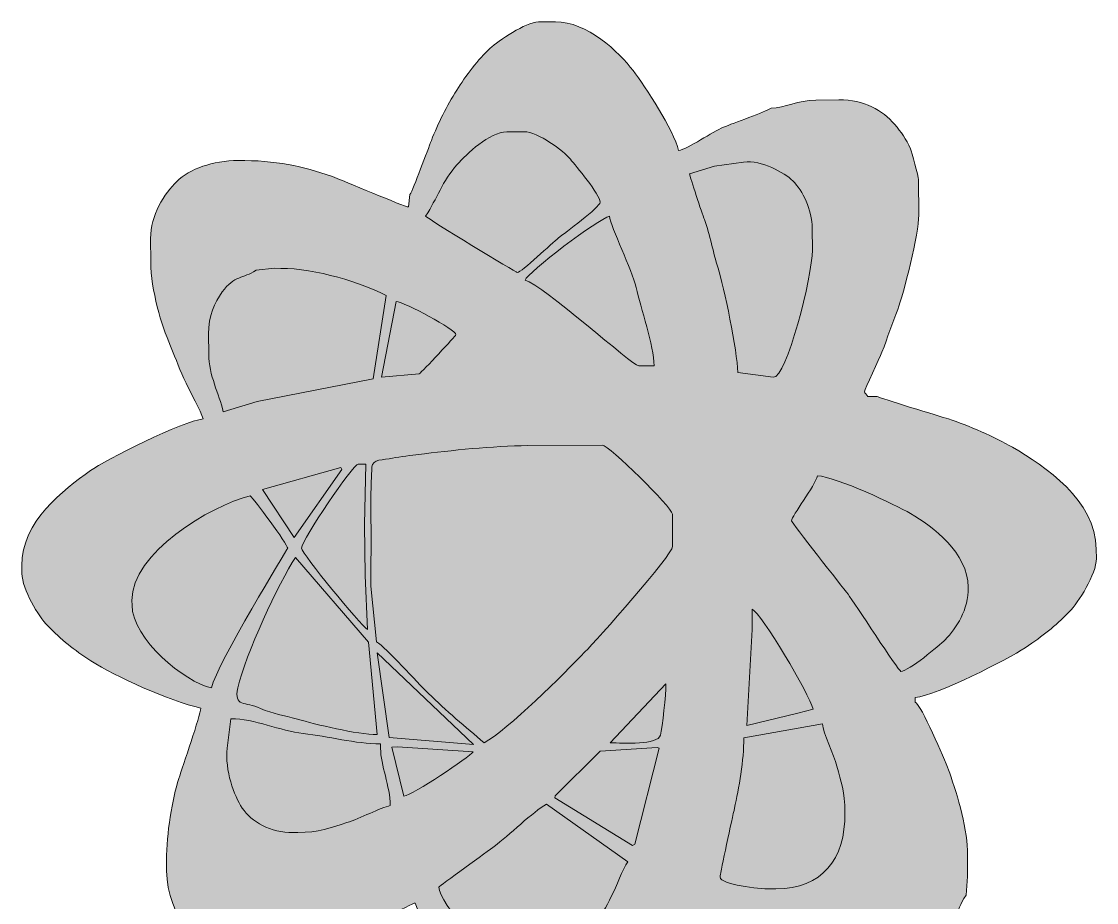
# Model space of a CAD drawing. Header units: inches. Extents: x -95 to 257, y 22 to 319.
# Drawn here: x 48.13 to 64.14, y 124.17 to 137.29 of the extents above; entities that cross this region are included whole.
import ezdxf

# ---------------------------------------------------------------- set-up
doc = ezdxf.new("R2010")
doc.units = ezdxf.units.IN
doc.header["$MEASUREMENT"] = 0
doc.layers.add('engrave', color=7, linetype='Continuous')

# ---------------------------------------------------------------- blocks, each defined once
blk = doc.blocks.new('block 12')
at = {"layer": 'engrave', "true_color": 0xffffff}
h = blk.add_hatch(color=7, dxfattribs=at)
edge = h.paths.add_edge_path()
edge.add_spline(control_points=[(53.914, 134.715), (53.914, 134.715), (53.893, 134.531), (53.893, 134.531), (53.829, 134.532), (52.919, 134.927), (52.745, 134.989), (52.329, 135.136), (51.905, 135.228), (51.354, 135.223), (50.976, 135.22), (50.633, 135.099), (50.44, 134.912), (50.258, 134.734), (50.048, 134.407), (50.051, 134.061), (50.051, 134.061), (50.053, 133.716), (50.053, 133.716), (50.057, 133.279), (50.212, 132.778), (50.347, 132.459), (50.438, 132.246), (50.486, 132.105), (50.579, 131.905), (50.636, 131.782), (50.805, 131.489), (50.833, 131.374), (50.545, 131.347), (49.368, 130.761), (49.154, 130.604), (48.752, 130.31), (48.128, 129.854), (48.134, 129.186), (48.134, 129.186), (48.135, 129.071), (48.135, 129.071), (48.137, 128.836), (48.387, 128.428), (48.515, 128.296), (48.725, 128.08), (48.905, 127.937), (49.163, 127.771), (49.523, 127.54), (50.334, 127.171), (50.8, 127.067), (50.791, 126.955), (50.531, 126.201), (50.472, 126.019), (50.374, 125.719), (50.286, 125.192), (50.289, 124.805), (50.289, 124.805), (50.29, 124.644), (50.29, 124.644), (50.296, 123.974), (50.79, 123.336), (51.453, 123.341), (51.453, 123.341), (51.913, 123.345), (51.913, 123.345), (52.219, 123.348), (52.789, 123.584), (53.027, 123.689), (53.182, 123.757), (53.958, 124.165), (53.991, 124.164), (53.991, 124.164), (54.034, 124.049), (54.034, 124.049), (54.034, 124.049), (54.114, 123.792), (54.114, 123.792), (54.114, 123.792), (54.143, 123.801), (54.143, 123.801), (54.146, 123.526), (54.71, 122.489), (54.856, 122.273), (55.077, 121.948), (55.627, 121.303), (56.121, 121.307), (56.121, 121.307), (56.329, 121.309), (56.329, 121.309), (57.356, 121.318), (58.199, 123.163), (58.401, 124.067), (58.636, 124.014), (59.099, 123.731), (59.404, 123.647), (59.681, 123.57), (60.24, 123.369), (60.549, 123.371), (60.549, 123.371), (60.986, 123.374), (60.986, 123.374), (61.3, 123.377), (61.614, 123.493), (61.784, 123.64), (62.099, 123.913), (62.014, 124.002), (62.197, 124.283), (62.197, 124.283), (62.22, 124.559), (62.22, 124.559), (62.22, 124.559), (62.217, 124.951), (62.217, 124.951), (62.214, 125.304), (62.035, 125.884), (61.934, 126.15), (61.876, 126.303), (61.528, 127.12), (61.439, 127.155), (61.439, 127.155), (61.438, 127.224), (61.438, 127.224), (61.761, 127.254), (62.827, 127.797), (63.076, 127.966), (63.352, 128.153), (63.509, 128.27), (63.736, 128.504), (63.866, 128.637), (64.14, 129.063), (64.138, 129.297), (64.138, 129.297), (64.137, 129.434), (64.137, 129.434), (64.131, 130.164), (63.374, 130.673), (62.888, 130.952), (62.633, 131.099), (62.227, 131.282), (61.933, 131.374), (61.817, 131.409), (60.905, 131.687), (60.871, 131.71), (60.871, 131.71), (60.733, 131.709), (60.733, 131.709), (60.72, 131.728), (60.686, 131.766), (60.686, 131.778), (60.686, 131.818), (60.908, 132.278), (60.944, 132.37), (61.028, 132.583), (61.099, 132.801), (61.179, 133.006), (61.263, 133.22), (61.495, 134.145), (61.493, 134.41), (61.493, 134.41), (61.489, 134.939), (61.489, 134.939), (61.488, 134.984), (61.389, 135.358), (61.37, 135.399), (61.302, 135.544), (61.233, 135.645), (61.132, 135.762), (60.953, 135.968), (60.68, 136.13), (60.304, 136.127), (60.304, 136.127), (59.959, 136.124), (59.959, 136.124), (59.691, 136.122), (59.499, 136.005), (59.292, 136.004), (59.208, 135.947), (58.725, 135.779), (58.584, 135.718), (58.424, 135.649), (58.057, 135.404), (57.916, 135.37), (57.84, 135.684), (57.418, 136.322), (57.238, 136.562), (57.032, 136.838), (56.549, 137.294), (56.08, 137.289), (56.08, 137.289), (55.827, 137.287), (55.827, 137.287), (55.638, 137.286), (55.228, 137.004), (55.11, 136.896), (54.933, 136.733), (54.741, 136.479), (54.61, 136.269), (54.466, 136.038), (54.333, 135.781), (54.233, 135.52), (54.183, 135.391), (53.963, 134.789), (53.914, 134.715)], knot_values=[0, 0, 0, 0, 1, 1, 1, 2, 2, 2, 3, 3, 3, 4, 4, 4, 5, 5, 5, 6, 6, 6, 7, 7, 7, 8, 8, 8, 9, 9, 9, 10, 10, 10, 11, 11, 11, 12, 12, 12, 13, 13, 13, 14, 14, 14, 15, 15, 15, 16, 16, 16, 17, 17, 17, 18, 18, 18, 19, 19, 19, 20, 20, 20, 21, 21, 21, 22, 22, 22, 23, 23, 23, 24, 24, 24, 25, 25, 25, 26, 26, 26, 27, 27, 27, 28, 28, 28, 29, 29, 29, 30, 30, 30, 31, 31, 31, 32, 32, 32, 33, 33, 33, 34, 34, 34, 35, 35, 35, 36, 36, 36, 37, 37, 37, 38, 38, 38, 39, 39, 39, 40, 40, 40, 41, 41, 41, 42, 42, 42, 43, 43, 43, 44, 44, 44, 45, 45, 45, 46, 46, 46, 47, 47, 47, 48, 48, 48, 49, 49, 49, 50, 50, 50, 51, 51, 51, 52, 52, 52, 53, 53, 53, 54, 54, 54, 55, 55, 55, 56, 56, 56, 57, 57, 57, 58, 58, 58, 59, 59, 59, 60, 60, 60, 61, 61, 61, 62, 62, 62, 63, 63, 63, 64, 64, 64, 65, 65, 65, 66, 66, 66, 66], degree=3, periodic=1)
h = blk.add_hatch(color=7, dxfattribs=at)
edge = h.paths.add_edge_path()
edge.add_spline(control_points=[(54.147, 134.395), (54.177, 134.354), (55.499, 133.554), (55.513, 133.554), (55.572, 133.554), (56.04, 134.001), (56.126, 134.07), (56.211, 134.138), (56.748, 134.532), (56.748, 134.601), (56.747, 134.713), (56.378, 135.15), (56.305, 135.241), (56.204, 135.367), (55.822, 135.652), (55.611, 135.651), (55.611, 135.651), (55.357, 135.648), (55.357, 135.648), (55.1, 135.647), (54.754, 135.318), (54.618, 135.165), (54.393, 134.912), (54.32, 134.658), (54.147, 134.395)], knot_values=[0, 0, 0, 0, 1, 1, 1, 2, 2, 2, 3, 3, 3, 4, 4, 4, 5, 5, 5, 6, 6, 6, 7, 7, 7, 8, 8, 8, 8], degree=3, periodic=1)
h = blk.add_hatch(color=7, dxfattribs=at)
edge = h.paths.add_edge_path()
edge.add_spline(control_points=[(58.448, 135.139), (58.448, 135.139), (58.08, 135.026), (58.08, 135.026), (58.085, 134.972), (58.264, 134.439), (58.3, 134.344), (58.385, 134.112), (58.43, 133.852), (58.503, 133.622), (58.589, 133.351), (58.792, 132.378), (58.796, 132.068), (58.796, 132.068), (59.326, 131.996), (59.326, 131.996), (59.517, 131.969), (59.912, 133.507), (59.908, 133.89), (59.908, 133.89), (59.906, 134.212), (59.906, 134.212), (59.903, 134.493), (59.763, 134.775), (59.618, 134.918), (59.489, 135.045), (59.153, 135.232), (58.884, 135.2), (58.884, 135.2), (58.448, 135.139), (58.448, 135.139)], knot_values=[0, 0, 0, 0, 1, 1, 1, 2, 2, 2, 3, 3, 3, 4, 4, 4, 5, 5, 5, 6, 6, 6, 7, 7, 7, 8, 8, 8, 9, 9, 9, 10, 10, 10, 10], degree=3, periodic=1)
h = blk.add_hatch(color=7, dxfattribs=at)
edge = h.paths.add_edge_path()
edge.add_spline(control_points=[(55.629, 133.44), (55.899, 133.37), (57.232, 132.164), (57.321, 132.164), (57.321, 132.164), (57.551, 132.166), (57.551, 132.166), (57.549, 132.458), (57.35, 133.036), (57.283, 133.333), (57.224, 133.594), (56.903, 134.229), (56.887, 134.394), (56.724, 134.355), (55.658, 133.555), (55.629, 133.44)], knot_values=[0, 0, 0, 0, 1, 1, 1, 2, 2, 2, 3, 3, 3, 4, 4, 4, 5, 5, 5, 5], degree=3, periodic=1)
h = blk.add_hatch(color=7, dxfattribs=at)
edge = h.paths.add_edge_path()
edge.add_spline(control_points=[(51.621, 133.588), (51.427, 133.459), (51.299, 133.516), (51.116, 133.265), (51.004, 133.109), (50.912, 132.906), (50.915, 132.64), (50.915, 132.64), (50.917, 132.341), (50.917, 132.341), (50.92, 132.02), (51.069, 131.749), (51.134, 131.481), (51.134, 131.481), (51.637, 131.633), (51.637, 131.633), (51.637, 131.633), (53.364, 131.973), (53.364, 131.973), (53.364, 131.973), (53.558, 133.215), (53.558, 133.215), (53.215, 133.393), (52.509, 133.621), (51.989, 133.617), (51.989, 133.617), (51.896, 133.622), (51.896, 133.622), (51.896, 133.622), (51.621, 133.588), (51.621, 133.588)], knot_values=[0, 0, 0, 0, 1, 1, 1, 2, 2, 2, 3, 3, 3, 4, 4, 4, 5, 5, 5, 6, 6, 6, 7, 7, 7, 8, 8, 8, 9, 9, 9, 10, 10, 10, 10], degree=3, periodic=1)
h = blk.add_hatch(color=7, dxfattribs=at)
edge = h.paths.add_edge_path()
edge.add_spline(control_points=[(53.488, 131.996), (53.488, 131.996), (54.051, 132.045), (54.051, 132.045), (54.097, 132.076), (54.599, 132.619), (54.599, 132.625), (54.599, 132.708), (53.832, 133.114), (53.709, 133.122), (53.709, 133.122), (53.488, 131.996), (53.488, 131.996)], knot_values=[0, 0, 0, 0, 1, 1, 1, 2, 2, 2, 3, 3, 3, 4, 4, 4, 4], degree=3, periodic=1)
h = blk.add_hatch(color=7, dxfattribs=at)
edge = h.paths.add_edge_path()
edge.add_spline(control_points=[(53.334, 129.782), (53.334, 129.782), (53.333, 128.883), (53.333, 128.883), (53.333, 128.883), (53.417, 128.056), (53.417, 128.056), (53.559, 127.962), (54.022, 127.449), (54.189, 127.285), (54.445, 127.033), (54.748, 126.781), (55.018, 126.549), (55.375, 126.741), (56.206, 127.582), (56.521, 127.903), (56.682, 128.066), (57.828, 129.35), (57.826, 129.474), (57.826, 129.474), (57.822, 129.958), (57.822, 129.958), (57.822, 130.053), (56.874, 130.986), (56.778, 130.985), (56.778, 130.985), (55.672, 130.976), (55.672, 130.976), (55.14, 130.972), (54.528, 130.905), (54.04, 130.845), (53.944, 130.833), (53.768, 130.812), (53.656, 130.789), (53.518, 130.762), (53.355, 130.778), (53.347, 130.659), (53.329, 130.374), (53.331, 130.076), (53.334, 129.782)], knot_values=[0, 0, 0, 0, 1, 1, 1, 2, 2, 2, 3, 3, 3, 4, 4, 4, 5, 5, 5, 6, 6, 6, 7, 7, 7, 8, 8, 8, 9, 9, 9, 10, 10, 10, 11, 11, 11, 12, 12, 12, 13, 13, 13, 13], degree=3, periodic=1)
h = blk.add_hatch(color=7, dxfattribs=at)
edge = h.paths.add_edge_path()
edge.add_spline(control_points=[(52.3, 129.451), (52.301, 129.366), (53.176, 128.305), (53.282, 128.239), (53.282, 128.239), (53.247, 129.044), (53.247, 129.044), (53.247, 129.044), (53.236, 129.804), (53.236, 129.804), (53.236, 129.804), (53.257, 130.702), (53.257, 130.702), (53.257, 130.702), (53.142, 130.701), (53.142, 130.701), (53.071, 130.701), (52.299, 129.577), (52.3, 129.451)], knot_values=[0, 0, 0, 0, 1, 1, 1, 2, 2, 2, 3, 3, 3, 4, 4, 4, 5, 5, 5, 6, 6, 6, 6], degree=3, periodic=1)
for points in [[(51.716, 130.325), (52.189, 129.607), (52.9, 130.622), (52.883, 130.65)], [(53.605, 126.628), (54.858, 126.526), (53.425, 127.892)], [(56.747, 126.427), (56.078, 125.759), (56.072, 125.732), (57.227, 125.023), (57.261, 125.043), (57.626, 126.471), (57.598, 126.48)]]:
    blk.add_hatch(color=7, dxfattribs=at).paths.add_polyline_path(points)
h = blk.add_hatch(color=7, dxfattribs=at)
edge = h.paths.add_edge_path()
edge.add_spline(control_points=[(59.597, 129.857), (59.597, 129.831), (60.352, 128.876), (60.439, 128.763), (60.526, 128.65), (61.192, 127.614), (61.227, 127.614), (61.339, 127.615), (61.801, 127.999), (61.886, 128.086), (62.055, 128.258), (62.233, 128.533), (62.23, 128.866), (62.226, 129.38), (61.706, 129.77), (61.37, 129.965), (61.136, 130.1), (60.284, 130.505), (59.983, 130.528), (59.948, 130.376), (59.596, 129.925), (59.597, 129.857)], knot_values=[0, 0, 0, 0, 1, 1, 1, 2, 2, 2, 3, 3, 3, 4, 4, 4, 5, 5, 5, 6, 6, 6, 7, 7, 7, 7], degree=3, periodic=1)
h = blk.add_hatch(color=7, dxfattribs=at)
edge = h.paths.add_edge_path()
edge.add_spline(control_points=[(49.773, 128.67), (49.773, 128.67), (49.774, 128.601), (49.774, 128.601), (49.778, 128.091), (50.557, 127.457), (50.958, 127.367), (51.043, 127.744), (52.093, 129.437), (52.093, 129.449), (52.092, 129.501), (51.587, 130.192), (51.533, 130.228), (50.941, 130.084), (49.767, 129.371), (49.773, 128.67)], knot_values=[0, 0, 0, 0, 1, 1, 1, 2, 2, 2, 3, 3, 3, 4, 4, 4, 5, 5, 5, 5], degree=3, periodic=1)
h = blk.add_hatch(color=7, dxfattribs=at)
edge = h.paths.add_edge_path()
edge.add_spline(control_points=[(53.428, 126.674), (53.428, 126.674), (53.296, 128.049), (53.296, 128.049), (53.296, 128.049), (52.209, 129.312), (52.209, 129.312), (51.965, 128.942), (51.459, 127.853), (51.351, 127.369), (51.286, 127.078), (51.459, 127.167), (51.687, 127.063), (51.882, 126.975), (52.024, 126.966), (52.238, 126.903), (52.503, 126.825), (53.122, 126.672), (53.428, 126.674)], knot_values=[0, 0, 0, 0, 1, 1, 1, 2, 2, 2, 3, 3, 3, 4, 4, 4, 5, 5, 5, 6, 6, 6, 6], degree=3, periodic=1)
h = blk.add_hatch(color=7, dxfattribs=at)
edge = h.paths.add_edge_path()
edge.add_spline(control_points=[(59.011, 128.24), (59.011, 128.24), (58.932, 126.808), (58.932, 126.808), (58.932, 126.808), (59.692, 126.992), (59.692, 126.992), (59.692, 126.992), (59.919, 127.051), (59.919, 127.051), (59.866, 127.272), (59.145, 128.492), (59.009, 128.54), (59.009, 128.54), (59.011, 128.24), (59.011, 128.24)], knot_values=[0, 0, 0, 0, 1, 1, 1, 2, 2, 2, 3, 3, 3, 4, 4, 4, 5, 5, 5, 5], degree=3, periodic=1)
h = blk.add_hatch(color=7, dxfattribs=at)
edge = h.paths.add_edge_path()
edge.add_spline(control_points=[(56.897, 126.551), (57.095, 126.543), (57.606, 126.519), (57.644, 126.662), (57.674, 126.78), (57.73, 127.276), (57.723, 127.428), (57.723, 127.428), (56.897, 126.551), (56.897, 126.551)], knot_values=[0, 0, 0, 0, 1, 1, 1, 2, 2, 2, 3, 3, 3, 3], degree=3, periodic=1)
h = blk.add_hatch(color=7, dxfattribs=at)
edge = h.paths.add_edge_path()
edge.add_spline(control_points=[(51.193, 126.472), (51.155, 126.137), (51.293, 125.761), (51.415, 125.579), (51.555, 125.372), (51.831, 125.21), (52.174, 125.213), (52.174, 125.213), (52.243, 125.213), (52.243, 125.213), (52.543, 125.216), (52.75, 125.285), (52.975, 125.361), (53.164, 125.425), (53.479, 125.582), (53.621, 125.616), (53.619, 125.904), (53.478, 126.219), (53.476, 126.467), (53.476, 126.467), (53.476, 126.536), (53.476, 126.536), (53.095, 126.533), (52.699, 126.649), (52.324, 126.689), (51.988, 126.726), (51.593, 126.912), (51.248, 126.908), (51.248, 126.908), (51.193, 126.472), (51.193, 126.472)], knot_values=[0, 0, 0, 0, 1, 1, 1, 2, 2, 2, 3, 3, 3, 4, 4, 4, 5, 5, 5, 6, 6, 6, 7, 7, 7, 8, 8, 8, 9, 9, 9, 10, 10, 10, 10], degree=3, periodic=1)
h = blk.add_hatch(color=7, dxfattribs=at)
edge = h.paths.add_edge_path()
edge.add_spline(control_points=[(58.887, 126.622), (58.889, 126.3), (58.813, 125.862), (58.748, 125.576), (58.718, 125.447), (58.535, 124.604), (58.535, 124.575), (58.535, 124.575), (58.535, 124.552), (58.535, 124.552), (58.536, 124.438), (59.118, 124.372), (59.274, 124.374), (59.274, 124.374), (59.366, 124.374), (59.366, 124.374), (60.05, 124.38), (60.399, 124.809), (60.393, 125.511), (60.39, 125.829), (60.335, 125.966), (60.272, 126.201), (60.226, 126.374), (60.071, 126.695), (60.057, 126.832), (60.057, 126.832), (58.887, 126.622), (58.887, 126.622)], knot_values=[0, 0, 0, 0, 1, 1, 1, 2, 2, 2, 3, 3, 3, 4, 4, 4, 5, 5, 5, 6, 6, 6, 7, 7, 7, 8, 8, 8, 9, 9, 9, 9], degree=3, periodic=1)
h = blk.add_hatch(color=7, dxfattribs=at)
edge = h.paths.add_edge_path()
edge.add_spline(control_points=[(53.824, 125.756), (53.955, 125.768), (54.797, 126.34), (54.857, 126.417), (54.857, 126.417), (53.729, 126.492), (53.729, 126.492), (53.729, 126.492), (53.643, 126.487), (53.643, 126.487), (53.643, 126.487), (53.824, 125.756), (53.824, 125.756)], knot_values=[0, 0, 0, 0, 1, 1, 1, 2, 2, 2, 3, 3, 3, 4, 4, 4, 4], degree=3, periodic=1)
h = blk.add_hatch(color=7, dxfattribs=at)
edge = h.paths.add_edge_path()
edge.add_spline(control_points=[(54.345, 124.402), (54.347, 124.176), (55.11, 123.257), (55.368, 123.259), (55.368, 123.259), (55.437, 123.259), (55.437, 123.259), (55.437, 123.259), (55.438, 123.213), (55.438, 123.213), (55.438, 123.213), (55.829, 123.217), (55.829, 123.217), (56.147, 123.219), (56.501, 123.625), (56.649, 123.826), (56.756, 123.97), (56.834, 124.098), (56.918, 124.27), (56.985, 124.407), (57.083, 124.666), (57.158, 124.779), (57.158, 124.779), (55.947, 125.635), (55.947, 125.635), (55.752, 125.53), (55.377, 125.163), (55.17, 125.007), (55.096, 124.952), (54.346, 124.411), (54.345, 124.402)], knot_values=[0, 0, 0, 0, 1, 1, 1, 2, 2, 2, 3, 3, 3, 4, 4, 4, 5, 5, 5, 6, 6, 6, 7, 7, 7, 8, 8, 8, 9, 9, 9, 10, 10, 10, 10], degree=3, periodic=1)
at = {"layer": 'engrave', "lineweight": 0}
for points in [[(51.716, 130.325), (52.189, 129.607), (52.9, 130.622), (52.883, 130.65), (51.716, 130.325)], [(53.605, 126.628), (54.858, 126.526), (53.425, 127.892), (53.605, 126.628)], [(56.747, 126.427), (56.078, 125.759), (56.072, 125.732), (57.227, 125.023), (57.261, 125.043), (57.626, 126.471), (57.598, 126.48), (56.747, 126.427)]]:
    blk.add_lwpolyline(points, dxfattribs=at)
for points, knots in [([(53.914, 134.715), (53.914, 134.715), (53.893, 134.531), (53.893, 134.531), (53.829, 134.532), (52.919, 134.927), (52.745, 134.989), (52.329, 135.136), (51.905, 135.228), (51.354, 135.223), (50.976, 135.22), (50.633, 135.099), (50.44, 134.912), (50.258, 134.734), (50.048, 134.407), (50.051, 134.061), (50.051, 134.061), (50.053, 133.716), (50.053, 133.716), (50.057, 133.279), (50.212, 132.778), (50.347, 132.459), (50.438, 132.246), (50.486, 132.105), (50.579, 131.905), (50.636, 131.782), (50.805, 131.489), (50.833, 131.374), (50.545, 131.347), (49.368, 130.761), (49.154, 130.604), (48.752, 130.31), (48.128, 129.854), (48.134, 129.186), (48.134, 129.186), (48.135, 129.071), (48.135, 129.071), (48.137, 128.836), (48.387, 128.428), (48.515, 128.296), (48.725, 128.08), (48.905, 127.937), (49.163, 127.771), (49.523, 127.54), (50.334, 127.171), (50.8, 127.067), (50.791, 126.955), (50.531, 126.201), (50.472, 126.019), (50.374, 125.719), (50.286, 125.192), (50.289, 124.805), (50.289, 124.805), (50.29, 124.644), (50.29, 124.644), (50.296, 123.974), (50.79, 123.336), (51.453, 123.341), (51.453, 123.341), (51.913, 123.345), (51.913, 123.345), (52.219, 123.348), (52.789, 123.584), (53.027, 123.689), (53.182, 123.757), (53.958, 124.165), (53.991, 124.164), (53.991, 124.164), (54.034, 124.049), (54.034, 124.049), (54.034, 124.049), (54.114, 123.792), (54.114, 123.792), (54.114, 123.792), (54.143, 123.801), (54.143, 123.801), (54.146, 123.526), (54.71, 122.489), (54.856, 122.273), (55.077, 121.948), (55.627, 121.303), (56.121, 121.307), (56.121, 121.307), (56.329, 121.309), (56.329, 121.309), (57.356, 121.318), (58.199, 123.163), (58.401, 124.067), (58.636, 124.014), (59.099, 123.731), (59.404, 123.647), (59.681, 123.57), (60.24, 123.369), (60.549, 123.371), (60.549, 123.371), (60.986, 123.374), (60.986, 123.374), (61.3, 123.377), (61.614, 123.493), (61.784, 123.64), (62.099, 123.913), (62.014, 124.002), (62.197, 124.283), (62.197, 124.283), (62.22, 124.559), (62.22, 124.559), (62.22, 124.559), (62.217, 124.951), (62.217, 124.951), (62.214, 125.304), (62.035, 125.884), (61.934, 126.15), (61.876, 126.303), (61.528, 127.12), (61.439, 127.155), (61.439, 127.155), (61.438, 127.224), (61.438, 127.224), (61.761, 127.254), (62.827, 127.797), (63.076, 127.966), (63.352, 128.153), (63.509, 128.27), (63.736, 128.504), (63.866, 128.637), (64.14, 129.063), (64.138, 129.297), (64.138, 129.297), (64.137, 129.434), (64.137, 129.434), (64.131, 130.164), (63.374, 130.673), (62.888, 130.952), (62.633, 131.099), (62.227, 131.282), (61.933, 131.374), (61.817, 131.409), (60.905, 131.687), (60.871, 131.71), (60.871, 131.71), (60.733, 131.709), (60.733, 131.709), (60.72, 131.728), (60.686, 131.766), (60.686, 131.778), (60.686, 131.818), (60.908, 132.278), (60.944, 132.37), (61.028, 132.583), (61.099, 132.801), (61.179, 133.006), (61.263, 133.22), (61.495, 134.145), (61.493, 134.41), (61.493, 134.41), (61.489, 134.939), (61.489, 134.939), (61.488, 134.984), (61.389, 135.358), (61.37, 135.399), (61.302, 135.544), (61.233, 135.645), (61.132, 135.762), (60.953, 135.968), (60.68, 136.13), (60.304, 136.127), (60.304, 136.127), (59.959, 136.124), (59.959, 136.124), (59.691, 136.122), (59.499, 136.005), (59.292, 136.004), (59.208, 135.947), (58.725, 135.779), (58.584, 135.718), (58.424, 135.649), (58.057, 135.404), (57.916, 135.37), (57.84, 135.684), (57.418, 136.322), (57.238, 136.562), (57.032, 136.838), (56.549, 137.294), (56.08, 137.289), (56.08, 137.289), (55.827, 137.287), (55.827, 137.287), (55.638, 137.286), (55.228, 137.004), (55.11, 136.896), (54.933, 136.733), (54.741, 136.479), (54.61, 136.269), (54.466, 136.038), (54.333, 135.781), (54.233, 135.52), (54.183, 135.391), (53.963, 134.789), (53.914, 134.715)], [0, 0, 0, 0, 1, 1, 1, 2, 2, 2, 3, 3, 3, 4, 4, 4, 5, 5, 5, 6, 6, 6, 7, 7, 7, 8, 8, 8, 9, 9, 9, 10, 10, 10, 11, 11, 11, 12, 12, 12, 13, 13, 13, 14, 14, 14, 15, 15, 15, 16, 16, 16, 17, 17, 17, 18, 18, 18, 19, 19, 19, 20, 20, 20, 21, 21, 21, 22, 22, 22, 23, 23, 23, 24, 24, 24, 25, 25, 25, 26, 26, 26, 27, 27, 27, 28, 28, 28, 29, 29, 29, 30, 30, 30, 31, 31, 31, 32, 32, 32, 33, 33, 33, 34, 34, 34, 35, 35, 35, 36, 36, 36, 37, 37, 37, 38, 38, 38, 39, 39, 39, 40, 40, 40, 41, 41, 41, 42, 42, 42, 43, 43, 43, 44, 44, 44, 45, 45, 45, 46, 46, 46, 47, 47, 47, 48, 48, 48, 49, 49, 49, 50, 50, 50, 51, 51, 51, 52, 52, 52, 53, 53, 53, 54, 54, 54, 55, 55, 55, 56, 56, 56, 57, 57, 57, 58, 58, 58, 59, 59, 59, 60, 60, 60, 61, 61, 61, 62, 62, 62, 63, 63, 63, 64, 64, 64, 65, 65, 65, 66, 66, 66, 66]), ([(54.147, 134.395), (54.177, 134.354), (55.499, 133.554), (55.513, 133.554), (55.572, 133.554), (56.04, 134.001), (56.126, 134.07), (56.211, 134.138), (56.748, 134.532), (56.748, 134.601), (56.747, 134.713), (56.378, 135.15), (56.305, 135.241), (56.204, 135.367), (55.822, 135.652), (55.611, 135.651), (55.611, 135.651), (55.357, 135.648), (55.357, 135.648), (55.1, 135.647), (54.754, 135.318), (54.618, 135.165), (54.393, 134.912), (54.32, 134.658), (54.147, 134.395)], [0, 0, 0, 0, 1, 1, 1, 2, 2, 2, 3, 3, 3, 4, 4, 4, 5, 5, 5, 6, 6, 6, 7, 7, 7, 8, 8, 8, 8]), ([(58.448, 135.139), (58.448, 135.139), (58.08, 135.026), (58.08, 135.026), (58.085, 134.972), (58.264, 134.439), (58.3, 134.344), (58.385, 134.112), (58.43, 133.852), (58.503, 133.622), (58.589, 133.351), (58.792, 132.378), (58.796, 132.068), (58.796, 132.068), (59.326, 131.996), (59.326, 131.996), (59.517, 131.969), (59.912, 133.507), (59.908, 133.89), (59.908, 133.89), (59.906, 134.212), (59.906, 134.212), (59.903, 134.493), (59.763, 134.775), (59.618, 134.918), (59.489, 135.045), (59.153, 135.232), (58.884, 135.2), (58.884, 135.2), (58.448, 135.139), (58.448, 135.139)], [0, 0, 0, 0, 1, 1, 1, 2, 2, 2, 3, 3, 3, 4, 4, 4, 5, 5, 5, 6, 6, 6, 7, 7, 7, 8, 8, 8, 9, 9, 9, 10, 10, 10, 10]), ([(55.629, 133.44), (55.899, 133.37), (57.232, 132.164), (57.321, 132.164), (57.321, 132.164), (57.551, 132.166), (57.551, 132.166), (57.549, 132.458), (57.35, 133.036), (57.283, 133.333), (57.224, 133.594), (56.903, 134.229), (56.887, 134.394), (56.724, 134.355), (55.658, 133.555), (55.629, 133.44)], [0, 0, 0, 0, 1, 1, 1, 2, 2, 2, 3, 3, 3, 4, 4, 4, 5, 5, 5, 5]), ([(51.621, 133.588), (51.427, 133.459), (51.299, 133.516), (51.116, 133.265), (51.004, 133.109), (50.912, 132.906), (50.915, 132.64), (50.915, 132.64), (50.917, 132.341), (50.917, 132.341), (50.92, 132.02), (51.069, 131.749), (51.134, 131.481), (51.134, 131.481), (51.637, 131.633), (51.637, 131.633), (51.637, 131.633), (53.364, 131.973), (53.364, 131.973), (53.364, 131.973), (53.558, 133.215), (53.558, 133.215), (53.215, 133.393), (52.509, 133.621), (51.989, 133.617), (51.989, 133.617), (51.896, 133.622), (51.896, 133.622), (51.896, 133.622), (51.621, 133.588), (51.621, 133.588)], [0, 0, 0, 0, 1, 1, 1, 2, 2, 2, 3, 3, 3, 4, 4, 4, 5, 5, 5, 6, 6, 6, 7, 7, 7, 8, 8, 8, 9, 9, 9, 10, 10, 10, 10]), ([(53.488, 131.996), (53.488, 131.996), (54.051, 132.045), (54.051, 132.045), (54.097, 132.076), (54.599, 132.619), (54.599, 132.625), (54.599, 132.708), (53.832, 133.114), (53.709, 133.122), (53.709, 133.122), (53.488, 131.996), (53.488, 131.996)], [0, 0, 0, 0, 1, 1, 1, 2, 2, 2, 3, 3, 3, 4, 4, 4, 4]), ([(53.334, 129.782), (53.334, 129.782), (53.333, 128.883), (53.333, 128.883), (53.333, 128.883), (53.417, 128.056), (53.417, 128.056), (53.559, 127.962), (54.022, 127.449), (54.189, 127.285), (54.445, 127.033), (54.748, 126.781), (55.018, 126.549), (55.375, 126.741), (56.206, 127.582), (56.521, 127.903), (56.682, 128.066), (57.828, 129.35), (57.826, 129.474), (57.826, 129.474), (57.822, 129.958), (57.822, 129.958), (57.822, 130.053), (56.874, 130.986), (56.778, 130.985), (56.778, 130.985), (55.672, 130.976), (55.672, 130.976), (55.14, 130.972), (54.528, 130.905), (54.04, 130.845), (53.944, 130.833), (53.768, 130.812), (53.656, 130.789), (53.518, 130.762), (53.355, 130.778), (53.347, 130.659), (53.329, 130.374), (53.331, 130.076), (53.334, 129.782)], [0, 0, 0, 0, 1, 1, 1, 2, 2, 2, 3, 3, 3, 4, 4, 4, 5, 5, 5, 6, 6, 6, 7, 7, 7, 8, 8, 8, 9, 9, 9, 10, 10, 10, 11, 11, 11, 12, 12, 12, 13, 13, 13, 13]), ([(52.3, 129.451), (52.301, 129.366), (53.176, 128.305), (53.282, 128.239), (53.282, 128.239), (53.247, 129.044), (53.247, 129.044), (53.247, 129.044), (53.236, 129.804), (53.236, 129.804), (53.236, 129.804), (53.257, 130.702), (53.257, 130.702), (53.257, 130.702), (53.142, 130.701), (53.142, 130.701), (53.071, 130.701), (52.299, 129.577), (52.3, 129.451)], [0, 0, 0, 0, 1, 1, 1, 2, 2, 2, 3, 3, 3, 4, 4, 4, 5, 5, 5, 6, 6, 6, 6]), ([(59.597, 129.857), (59.597, 129.831), (60.352, 128.876), (60.439, 128.763), (60.526, 128.65), (61.192, 127.614), (61.227, 127.614), (61.339, 127.615), (61.801, 127.999), (61.886, 128.086), (62.055, 128.258), (62.233, 128.533), (62.23, 128.866), (62.226, 129.38), (61.706, 129.77), (61.37, 129.965), (61.136, 130.1), (60.284, 130.505), (59.983, 130.528), (59.948, 130.376), (59.596, 129.925), (59.597, 129.857)], [0, 0, 0, 0, 1, 1, 1, 2, 2, 2, 3, 3, 3, 4, 4, 4, 5, 5, 5, 6, 6, 6, 7, 7, 7, 7]), ([(49.773, 128.67), (49.773, 128.67), (49.774, 128.601), (49.774, 128.601), (49.778, 128.091), (50.557, 127.457), (50.958, 127.367), (51.043, 127.744), (52.093, 129.437), (52.093, 129.449), (52.092, 129.501), (51.587, 130.192), (51.533, 130.228), (50.941, 130.084), (49.767, 129.371), (49.773, 128.67)], [0, 0, 0, 0, 1, 1, 1, 2, 2, 2, 3, 3, 3, 4, 4, 4, 5, 5, 5, 5]), ([(53.428, 126.674), (53.428, 126.674), (53.296, 128.049), (53.296, 128.049), (53.296, 128.049), (52.209, 129.312), (52.209, 129.312), (51.965, 128.942), (51.459, 127.853), (51.351, 127.369), (51.286, 127.078), (51.459, 127.167), (51.687, 127.063), (51.882, 126.975), (52.024, 126.966), (52.238, 126.903), (52.503, 126.825), (53.122, 126.672), (53.428, 126.674)], [0, 0, 0, 0, 1, 1, 1, 2, 2, 2, 3, 3, 3, 4, 4, 4, 5, 5, 5, 6, 6, 6, 6]), ([(59.011, 128.24), (59.011, 128.24), (58.932, 126.808), (58.932, 126.808), (58.932, 126.808), (59.692, 126.992), (59.692, 126.992), (59.692, 126.992), (59.919, 127.051), (59.919, 127.051), (59.866, 127.272), (59.145, 128.492), (59.009, 128.54), (59.009, 128.54), (59.011, 128.24), (59.011, 128.24)], [0, 0, 0, 0, 1, 1, 1, 2, 2, 2, 3, 3, 3, 4, 4, 4, 5, 5, 5, 5]), ([(56.897, 126.551), (57.095, 126.543), (57.606, 126.519), (57.644, 126.662), (57.674, 126.78), (57.73, 127.276), (57.723, 127.428), (57.723, 127.428), (56.897, 126.551), (56.897, 126.551)], [0, 0, 0, 0, 1, 1, 1, 2, 2, 2, 3, 3, 3, 3]), ([(51.193, 126.472), (51.155, 126.137), (51.293, 125.761), (51.415, 125.579), (51.555, 125.372), (51.831, 125.21), (52.174, 125.213), (52.174, 125.213), (52.243, 125.213), (52.243, 125.213), (52.543, 125.216), (52.75, 125.285), (52.975, 125.361), (53.164, 125.425), (53.479, 125.582), (53.621, 125.616), (53.619, 125.904), (53.478, 126.219), (53.476, 126.467), (53.476, 126.467), (53.476, 126.536), (53.476, 126.536), (53.095, 126.533), (52.699, 126.649), (52.324, 126.689), (51.988, 126.726), (51.593, 126.912), (51.248, 126.908), (51.248, 126.908), (51.193, 126.472), (51.193, 126.472)], [0, 0, 0, 0, 1, 1, 1, 2, 2, 2, 3, 3, 3, 4, 4, 4, 5, 5, 5, 6, 6, 6, 7, 7, 7, 8, 8, 8, 9, 9, 9, 10, 10, 10, 10]), ([(58.887, 126.622), (58.889, 126.3), (58.813, 125.862), (58.748, 125.576), (58.718, 125.447), (58.535, 124.604), (58.535, 124.575), (58.535, 124.575), (58.535, 124.552), (58.535, 124.552), (58.536, 124.438), (59.118, 124.372), (59.274, 124.374), (59.274, 124.374), (59.366, 124.374), (59.366, 124.374), (60.05, 124.38), (60.399, 124.809), (60.393, 125.511), (60.39, 125.829), (60.335, 125.966), (60.272, 126.201), (60.226, 126.374), (60.071, 126.695), (60.057, 126.832), (60.057, 126.832), (58.887, 126.622), (58.887, 126.622)], [0, 0, 0, 0, 1, 1, 1, 2, 2, 2, 3, 3, 3, 4, 4, 4, 5, 5, 5, 6, 6, 6, 7, 7, 7, 8, 8, 8, 9, 9, 9, 9]), ([(53.824, 125.756), (53.955, 125.768), (54.797, 126.34), (54.857, 126.417), (54.857, 126.417), (53.729, 126.492), (53.729, 126.492), (53.729, 126.492), (53.643, 126.487), (53.643, 126.487), (53.643, 126.487), (53.824, 125.756), (53.824, 125.756)], [0, 0, 0, 0, 1, 1, 1, 2, 2, 2, 3, 3, 3, 4, 4, 4, 4]), ([(54.345, 124.402), (54.347, 124.176), (55.11, 123.257), (55.368, 123.259), (55.368, 123.259), (55.437, 123.259), (55.437, 123.259), (55.437, 123.259), (55.438, 123.213), (55.438, 123.213), (55.438, 123.213), (55.829, 123.217), (55.829, 123.217), (56.147, 123.219), (56.501, 123.625), (56.649, 123.826), (56.756, 123.97), (56.834, 124.098), (56.918, 124.27), (56.985, 124.407), (57.083, 124.666), (57.158, 124.779), (57.158, 124.779), (55.947, 125.635), (55.947, 125.635), (55.752, 125.53), (55.377, 125.163), (55.17, 125.007), (55.096, 124.952), (54.346, 124.411), (54.345, 124.402)], [0, 0, 0, 0, 1, 1, 1, 2, 2, 2, 3, 3, 3, 4, 4, 4, 5, 5, 5, 6, 6, 6, 7, 7, 7, 8, 8, 8, 9, 9, 9, 10, 10, 10, 10])]:
    blk.add_open_spline(points, degree=3, knots=knots, dxfattribs=at)

msp = doc.modelspace()

# ---------------------------------------------------------------- block references
at = {"layer": 'engrave'}
msp.add_blockref('block 12', (0, 0), dxfattribs=at)

doc.saveas('drawing.dxf')
